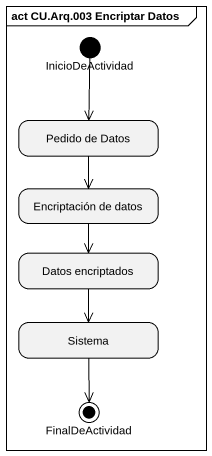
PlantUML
@startuml
mainframe act CU.Arq.003 Encriptar Datos
hide empty description
state InicioDeActividad <<start>>
state "Pedido de Datos" as Pedido_de_Datos
state "Encriptación de datos" as Encriptación_de_datos
state "Datos encriptados" as Datos_encriptados
state Sistema
state FinalDeActividad <<end>>
InicioDeActividad --> Pedido_de_Datos
Pedido_de_Datos --> Encriptación_de_datos
Encriptación_de_datos --> Datos_encriptados
Datos_encriptados --> Sistema
Sistema --> FinalDeActividad
@enduml
